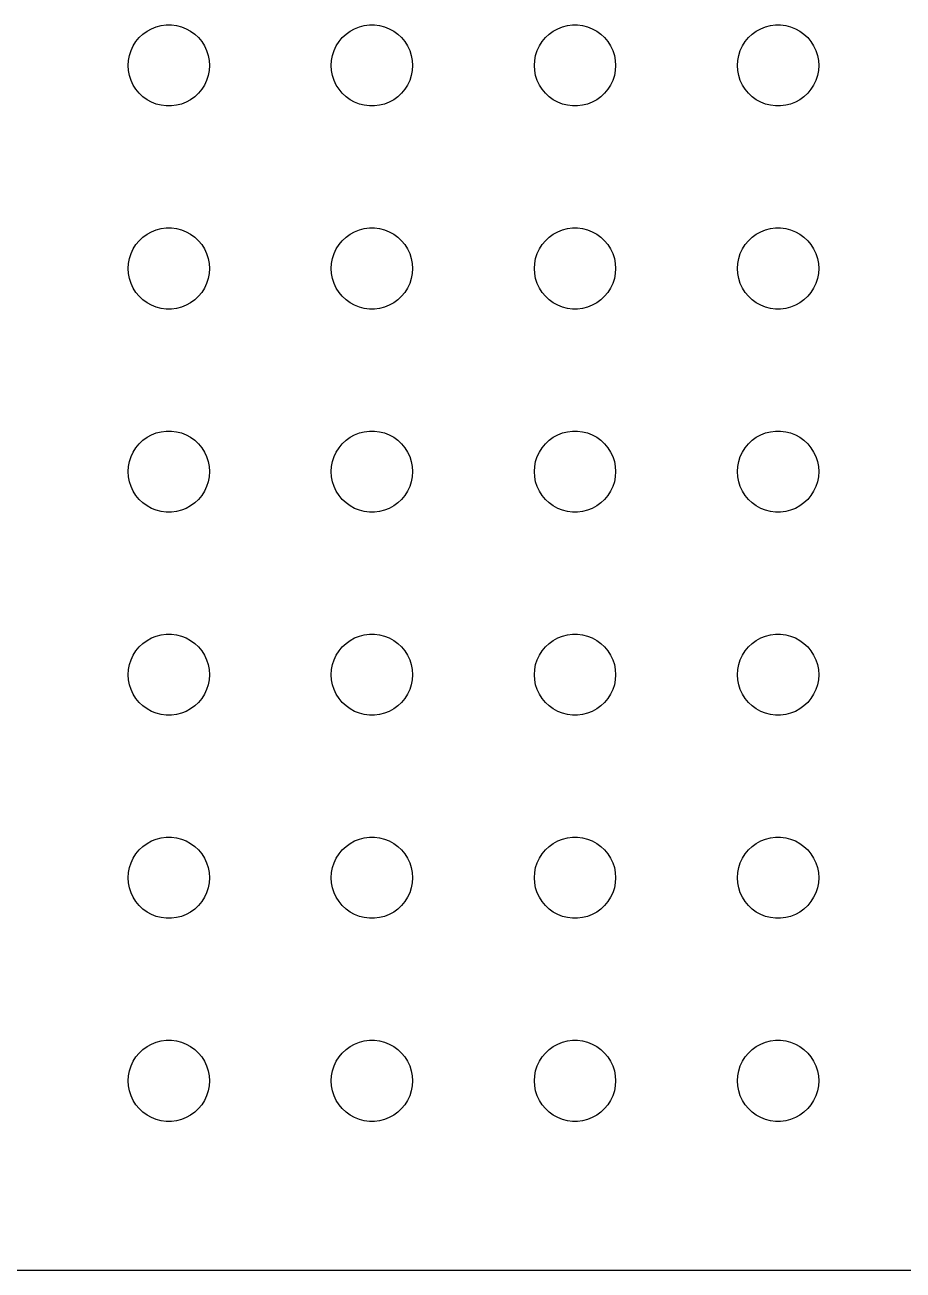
# Model space of a CAD drawing. Header units: metres. Extents: x -134 to 134, y 62 to 166.
# Drawn here: x 32.18 to 64.62, y 62.01 to 108 of the extents above; entities that cross this region are included whole.
import ezdxf

# ---------------------------------------------------------------- set-up
doc = ezdxf.new("R2010")
doc.units = ezdxf.units.M

msp = doc.modelspace()

# ---------------------------------------------------------------- linework, layer by layer
for p, q in [((36.4065, 107.527), (36.5439, 107.656)), ((36.5439, 107.656), (36.6963, 107.766)), ((36.6963, 107.766), (36.8613, 107.857)), ((36.8613, 107.857), (37.0365, 107.927)), ((37.0365, 107.927), (37.2189, 107.973)), ((37.2189, 107.973), (37.4058, 107.997)), ((37.4058, 107.997), (37.5942, 107.997)), ((37.5942, 107.997), (37.7811, 107.973)), ((37.7811, 107.973), (37.9635, 107.927)), ((37.9635, 107.927), (38.1387, 107.857)), ((38.1387, 107.857), (38.3037, 107.766)), ((38.3037, 107.766), (38.4561, 107.656)), ((38.4561, 107.656), (38.5934, 107.527)), ((43.9065, 107.527), (44.0439, 107.656)), ((44.0439, 107.656), (44.1963, 107.766)), ((44.1963, 107.766), (44.3613, 107.857)), ((44.3613, 107.857), (44.5365, 107.927)), ((44.5365, 107.927), (44.7189, 107.973)), ((44.7189, 107.973), (44.9058, 107.997)), ((44.9058, 107.997), (45.0942, 107.997)), ((45.0942, 107.997), (45.2811, 107.973)), ((45.2811, 107.973), (45.4635, 107.927)), ((45.4635, 107.927), (45.6387, 107.857)), ((45.6387, 107.857), (45.8037, 107.766)), ((45.8037, 107.766), (45.9561, 107.656)), ((45.9561, 107.656), (46.0934, 107.527)), ((51.4065, 107.527), (51.5439, 107.656)), ((51.5439, 107.656), (51.6963, 107.766)), ((51.6963, 107.766), (51.8613, 107.857)), ((51.8613, 107.857), (52.0365, 107.927)), ((52.0365, 107.927), (52.2189, 107.973)), ((52.2189, 107.973), (52.4058, 107.997)), ((52.4058, 107.997), (52.5942, 107.997)), ((52.5942, 107.997), (52.7811, 107.973)), ((52.7811, 107.973), (52.9635, 107.927)), ((52.9635, 107.927), (53.1387, 107.857)), ((53.1387, 107.857), (53.3037, 107.766)), ((53.3037, 107.766), (53.4561, 107.656)), ((53.4561, 107.656), (53.5934, 107.527)), ((58.9065, 107.527), (59.0439, 107.656)), ((59.0439, 107.656), (59.1963, 107.766)), ((59.1963, 107.766), (59.3613, 107.857)), ((59.3613, 107.857), (59.5365, 107.927)), ((59.5365, 107.927), (59.7189, 107.973)), ((59.7189, 107.973), (59.9058, 107.997)), ((59.9058, 107.997), (60.0942, 107.997)), ((60.0942, 107.997), (60.2811, 107.973)), ((60.2811, 107.973), (60.4635, 107.927)), ((60.4635, 107.927), (60.6387, 107.857)), ((60.6387, 107.857), (60.8037, 107.766)), ((60.8037, 107.766), (60.9561, 107.656)), ((60.9561, 107.656), (61.0934, 107.527)), ((36.1053, 107.052), (36.1855, 107.223)), ((36.1855, 107.223), (36.2865, 107.382)), ((36.2865, 107.382), (36.4065, 107.527)), ((38.5934, 107.527), (38.7135, 107.382)), ((38.7135, 107.382), (38.8145, 107.223)), ((38.8145, 107.223), (38.8947, 107.052)), ((43.6053, 107.052), (43.6855, 107.223)), ((43.6855, 107.223), (43.7865, 107.382)), ((43.7865, 107.382), (43.9065, 107.527)), ((46.0934, 107.527), (46.2135, 107.382)), ((46.2135, 107.382), (46.3145, 107.223)), ((46.3145, 107.223), (46.3947, 107.052)), ((51.1053, 107.052), (51.1855, 107.223)), ((51.1855, 107.223), (51.2865, 107.382)), ((51.2865, 107.382), (51.4065, 107.527)), ((53.5934, 107.527), (53.7135, 107.382)), ((53.7135, 107.382), (53.8145, 107.223)), ((53.8145, 107.223), (53.8947, 107.052)), ((58.6053, 107.052), (58.6855, 107.223)), ((58.6855, 107.223), (58.7865, 107.382)), ((58.7865, 107.382), (58.9065, 107.527)), ((61.0934, 107.527), (61.2135, 107.382)), ((61.2135, 107.382), (61.3145, 107.223)), ((61.3145, 107.223), (61.3947, 107.052)), ((36.0118, 106.688), (36.0471, 106.873)), ((36.0471, 106.873), (36.1053, 107.052)), ((38.8947, 107.052), (38.9529, 106.873)), ((38.9529, 106.873), (38.9882, 106.688)), ((43.5118, 106.688), (43.5471, 106.873)), ((43.5471, 106.873), (43.6053, 107.052)), ((46.3947, 107.052), (46.4529, 106.873)), ((46.4529, 106.873), (46.4882, 106.688)), ((51.0118, 106.688), (51.0471, 106.873)), ((51.0471, 106.873), (51.1053, 107.052)), ((53.8947, 107.052), (53.9529, 106.873)), ((53.9529, 106.873), (53.9882, 106.688)), ((58.5118, 106.688), (58.5471, 106.873)), ((58.5471, 106.873), (58.6053, 107.052)), ((61.3947, 107.052), (61.4529, 106.873)), ((61.4529, 106.873), (61.4882, 106.688)), ((36, 106.5), (36.0118, 106.688)), ((36.0118, 106.312), (36, 106.5)), ((36.0471, 106.127), (36.0118, 106.312)), ((38.9882, 106.312), (38.9529, 106.127)), ((38.9882, 106.688), (39, 106.5)), ((39, 106.5), (38.9882, 106.312)), ((43.5, 106.5), (43.5118, 106.688)), ((43.5118, 106.312), (43.5, 106.5)), ((43.5471, 106.127), (43.5118, 106.312)), ((46.4882, 106.312), (46.4529, 106.127)), ((46.4882, 106.688), (46.5, 106.5)), ((46.5, 106.5), (46.4882, 106.312)), ((51, 106.5), (51.0118, 106.688)), ((51.0118, 106.312), (51, 106.5)), ((51.0471, 106.127), (51.0118, 106.312)), ((53.9882, 106.312), (53.9529, 106.127)), ((53.9882, 106.688), (54, 106.5)), ((54, 106.5), (53.9882, 106.312)), ((58.5, 106.5), (58.5118, 106.688)), ((58.5118, 106.312), (58.5, 106.5)), ((58.5471, 106.127), (58.5118, 106.312)), ((61.4882, 106.312), (61.4529, 106.127)), ((61.4882, 106.688), (61.5, 106.5)), ((61.5, 106.5), (61.4882, 106.312)), ((36.1053, 105.948), (36.0471, 106.127)), ((36.1855, 105.777), (36.1053, 105.948)), ((36.2865, 105.618), (36.1855, 105.777)), ((38.8145, 105.777), (38.7135, 105.618)), ((38.8947, 105.948), (38.8145, 105.777)), ((38.9529, 106.127), (38.8947, 105.948)), ((43.6053, 105.948), (43.5471, 106.127)), ((43.6855, 105.777), (43.6053, 105.948)), ((43.7865, 105.618), (43.6855, 105.777)), ((46.3145, 105.777), (46.2135, 105.618)), ((46.3947, 105.948), (46.3145, 105.777)), ((46.4529, 106.127), (46.3947, 105.948)), ((51.1053, 105.948), (51.0471, 106.127)), ((51.1855, 105.777), (51.1053, 105.948)), ((51.2865, 105.618), (51.1855, 105.777)), ((53.8145, 105.777), (53.7135, 105.618)), ((53.8947, 105.948), (53.8145, 105.777)), ((53.9529, 106.127), (53.8947, 105.948)), ((58.6053, 105.948), (58.5471, 106.127)), ((58.6855, 105.777), (58.6053, 105.948)), ((58.7865, 105.618), (58.6855, 105.777)), ((61.3145, 105.777), (61.2135, 105.618)), ((61.3947, 105.948), (61.3145, 105.777)), ((61.4529, 106.127), (61.3947, 105.948)), ((36.4065, 105.473), (36.2865, 105.618)), ((36.5439, 105.344), (36.4065, 105.473)), ((36.6963, 105.234), (36.5439, 105.344)), ((38.4561, 105.344), (38.3037, 105.234)), ((38.5934, 105.473), (38.4561, 105.344)), ((38.7135, 105.618), (38.5934, 105.473)), ((43.9065, 105.473), (43.7865, 105.618)), ((44.0439, 105.344), (43.9065, 105.473)), ((44.1963, 105.234), (44.0439, 105.344)), ((45.9561, 105.344), (45.8037, 105.234)), ((46.0934, 105.473), (45.9561, 105.344)), ((46.2135, 105.618), (46.0934, 105.473)), ((51.4065, 105.473), (51.2865, 105.618)), ((51.5439, 105.344), (51.4065, 105.473)), ((51.6963, 105.234), (51.5439, 105.344)), ((53.4561, 105.344), (53.3037, 105.234)), ((53.5934, 105.473), (53.4561, 105.344)), ((53.7135, 105.618), (53.5934, 105.473)), ((58.9065, 105.473), (58.7865, 105.618)), ((59.0439, 105.344), (58.9065, 105.473)), ((59.1963, 105.234), (59.0439, 105.344)), ((60.9561, 105.344), (60.8037, 105.234)), ((61.0934, 105.473), (60.9561, 105.344)), ((61.2135, 105.618), (61.0934, 105.473)), ((36.8613, 105.143), (36.6963, 105.234)), ((37.0365, 105.073), (36.8613, 105.143)), ((37.2189, 105.027), (37.0365, 105.073)), ((37.4058, 105.003), (37.2189, 105.027)), ((37.5942, 105.003), (37.4058, 105.003)), ((37.7811, 105.027), (37.5942, 105.003)), ((37.9635, 105.073), (37.7811, 105.027)), ((38.1387, 105.143), (37.9635, 105.073)), ((38.3037, 105.234), (38.1387, 105.143)), ((44.3613, 105.143), (44.1963, 105.234)), ((44.5365, 105.073), (44.3613, 105.143)), ((44.7189, 105.027), (44.5365, 105.073)), ((44.9058, 105.003), (44.7189, 105.027)), ((45.0942, 105.003), (44.9058, 105.003)), ((45.2811, 105.027), (45.0942, 105.003)), ((45.4635, 105.073), (45.2811, 105.027)), ((45.6387, 105.143), (45.4635, 105.073)), ((45.8037, 105.234), (45.6387, 105.143)), ((51.8613, 105.143), (51.6963, 105.234)), ((52.0365, 105.073), (51.8613, 105.143)), ((52.2189, 105.027), (52.0365, 105.073)), ((52.4058, 105.003), (52.2189, 105.027)), ((52.5942, 105.003), (52.4058, 105.003)), ((52.7811, 105.027), (52.5942, 105.003)), ((52.9635, 105.073), (52.7811, 105.027)), ((53.1387, 105.143), (52.9635, 105.073)), ((53.3037, 105.234), (53.1387, 105.143)), ((59.3613, 105.143), (59.1963, 105.234)), ((59.5365, 105.073), (59.3613, 105.143)), ((59.7189, 105.027), (59.5365, 105.073)), ((59.9058, 105.003), (59.7189, 105.027)), ((60.0942, 105.003), (59.9058, 105.003)), ((60.2811, 105.027), (60.0942, 105.003)), ((60.4635, 105.073), (60.2811, 105.027)), ((60.6387, 105.143), (60.4635, 105.073)), ((60.8037, 105.234), (60.6387, 105.143)), ((36.5439, 100.156), (36.6963, 100.266)), ((36.6963, 100.266), (36.8613, 100.357)), ((36.8613, 100.357), (37.0365, 100.427)), ((37.0365, 100.427), (37.2189, 100.473)), ((37.2189, 100.473), (37.4058, 100.497)), ((37.4058, 100.497), (37.5942, 100.497)), ((37.5942, 100.497), (37.7811, 100.473)), ((37.7811, 100.473), (37.9635, 100.427)), ((37.9635, 100.427), (38.1387, 100.357)), ((38.1387, 100.357), (38.3037, 100.266)), ((38.3037, 100.266), (38.4561, 100.156)), ((44.0439, 100.156), (44.1963, 100.266)), ((44.1963, 100.266), (44.3613, 100.357)), ((44.3613, 100.357), (44.5365, 100.427)), ((44.5365, 100.427), (44.7189, 100.473)), ((44.7189, 100.473), (44.9058, 100.497)), ((44.9058, 100.497), (45.0942, 100.497)), ((45.0942, 100.497), (45.2811, 100.473)), ((45.2811, 100.473), (45.4635, 100.427)), ((45.4635, 100.427), (45.6387, 100.357)), ((45.6387, 100.357), (45.8037, 100.266)), ((45.8037, 100.266), (45.9561, 100.156)), ((51.5439, 100.156), (51.6963, 100.266)), ((51.6963, 100.266), (51.8613, 100.357)), ((51.8613, 100.357), (52.0365, 100.427)), ((52.0365, 100.427), (52.2189, 100.473)), ((52.2189, 100.473), (52.4058, 100.497)), ((52.4058, 100.497), (52.5942, 100.497)), ((52.5942, 100.497), (52.7811, 100.473)), ((52.7811, 100.473), (52.9635, 100.427)), ((52.9635, 100.427), (53.1387, 100.357)), ((53.1387, 100.357), (53.3037, 100.266)), ((53.3037, 100.266), (53.4561, 100.156)), ((59.0439, 100.156), (59.1963, 100.266)), ((59.1963, 100.266), (59.3613, 100.357)), ((59.3613, 100.357), (59.5365, 100.427)), ((59.5365, 100.427), (59.7189, 100.473)), ((59.7189, 100.473), (59.9058, 100.497)), ((59.9058, 100.497), (60.0942, 100.497)), ((60.0942, 100.497), (60.2811, 100.473)), ((60.2811, 100.473), (60.4635, 100.427)), ((60.4635, 100.427), (60.6387, 100.357)), ((60.6387, 100.357), (60.8037, 100.266)), ((60.8037, 100.266), (60.9561, 100.156)), ((36.1855, 99.7226), (36.2865, 99.8817)), ((36.2865, 99.8817), (36.4065, 100.027)), ((36.4065, 100.027), (36.5439, 100.156)), ((38.4561, 100.156), (38.5934, 100.027)), ((38.5934, 100.027), (38.7135, 99.8817)), ((38.7135, 99.8817), (38.8145, 99.7226)), ((43.6855, 99.7226), (43.7865, 99.8817)), ((43.7865, 99.8817), (43.9065, 100.027)), ((43.9065, 100.027), (44.0439, 100.156)), ((45.9561, 100.156), (46.0934, 100.027)), ((46.0934, 100.027), (46.2135, 99.8817)), ((46.2135, 99.8817), (46.3145, 99.7226)), ((51.1855, 99.7226), (51.2865, 99.8817)), ((51.2865, 99.8817), (51.4065, 100.027)), ((51.4065, 100.027), (51.5439, 100.156)), ((53.4561, 100.156), (53.5934, 100.027)), ((53.5934, 100.027), (53.7135, 99.8817)), ((53.7135, 99.8817), (53.8145, 99.7226)), ((58.6855, 99.7226), (58.7865, 99.8817)), ((58.7865, 99.8817), (58.9065, 100.027)), ((58.9065, 100.027), (59.0439, 100.156)), ((60.9561, 100.156), (61.0934, 100.027)), ((61.0934, 100.027), (61.2135, 99.8817)), ((61.2135, 99.8817), (61.3145, 99.7226)), ((36.0118, 99.188), (36.0471, 99.373)), ((36.0471, 99.373), (36.1053, 99.5522)), ((36.1053, 99.5522), (36.1855, 99.7226)), ((38.8145, 99.7226), (38.8947, 99.5522)), ((38.8947, 99.5522), (38.9529, 99.373)), ((38.9529, 99.373), (38.9882, 99.188)), ((43.5118, 99.188), (43.5471, 99.373)), ((43.5471, 99.373), (43.6053, 99.5522)), ((43.6053, 99.5522), (43.6855, 99.7226)), ((46.3145, 99.7226), (46.3947, 99.5522)), ((46.3947, 99.5522), (46.4529, 99.373)), ((46.4529, 99.373), (46.4882, 99.188)), ((51.0118, 99.188), (51.0471, 99.373)), ((51.0471, 99.373), (51.1053, 99.5522)), ((51.1053, 99.5522), (51.1855, 99.7226)), ((53.8145, 99.7226), (53.8947, 99.5522)), ((53.8947, 99.5522), (53.9529, 99.373)), ((53.9529, 99.373), (53.9882, 99.188)), ((58.5118, 99.188), (58.5471, 99.373)), ((58.5471, 99.373), (58.6053, 99.5522)), ((58.6053, 99.5522), (58.6855, 99.7226)), ((61.3145, 99.7226), (61.3947, 99.5522)), ((61.3947, 99.5522), (61.4529, 99.373)), ((61.4529, 99.373), (61.4882, 99.188)), ((36, 99), (36.0118, 99.188)), ((36.0118, 98.812), (36, 99)), ((38.9882, 99.188), (39, 99)), ((39, 99), (38.9882, 98.812)), ((43.5, 99), (43.5118, 99.188)), ((43.5118, 98.812), (43.5, 99)), ((46.4882, 99.188), (46.5, 99)), ((46.5, 99), (46.4882, 98.812)), ((51, 99), (51.0118, 99.188)), ((51.0118, 98.812), (51, 99)), ((53.9882, 99.188), (54, 99)), ((54, 99), (53.9882, 98.812)), ((58.5, 99), (58.5118, 99.188)), ((58.5118, 98.812), (58.5, 99)), ((61.4882, 99.188), (61.5, 99)), ((61.5, 99), (61.4882, 98.812)), ((36.0471, 98.627), (36.0118, 98.812)), ((36.1053, 98.4478), (36.0471, 98.627)), ((36.1855, 98.2774), (36.1053, 98.4478)), ((38.8947, 98.4478), (38.8145, 98.2774)), ((38.9529, 98.627), (38.8947, 98.4478)), ((38.9882, 98.812), (38.9529, 98.627)), ((43.5471, 98.627), (43.5118, 98.812)), ((43.6053, 98.4478), (43.5471, 98.627)), ((43.6855, 98.2774), (43.6053, 98.4478)), ((46.3947, 98.4478), (46.3145, 98.2774)), ((46.4529, 98.627), (46.3947, 98.4478)), ((46.4882, 98.812), (46.4529, 98.627)), ((51.0471, 98.627), (51.0118, 98.812)), ((51.1053, 98.4478), (51.0471, 98.627)), ((51.1855, 98.2774), (51.1053, 98.4478)), ((53.8947, 98.4478), (53.8145, 98.2774)), ((53.9529, 98.627), (53.8947, 98.4478)), ((53.9882, 98.812), (53.9529, 98.627)), ((58.5471, 98.627), (58.5118, 98.812)), ((58.6053, 98.4478), (58.5471, 98.627)), ((58.6855, 98.2774), (58.6053, 98.4478)), ((61.3947, 98.4478), (61.3145, 98.2774)), ((61.4529, 98.627), (61.3947, 98.4478)), ((61.4882, 98.812), (61.4529, 98.627)), ((36.2865, 98.1183), (36.1855, 98.2774)), ((36.4065, 97.9732), (36.2865, 98.1183)), ((36.5439, 97.8442), (36.4065, 97.9732)), ((38.5934, 97.9732), (38.4561, 97.8442)), ((38.7135, 98.1183), (38.5934, 97.9732)), ((38.8145, 98.2774), (38.7135, 98.1183)), ((43.7865, 98.1183), (43.6855, 98.2774)), ((43.9065, 97.9732), (43.7865, 98.1183)), ((44.0439, 97.8442), (43.9065, 97.9732)), ((46.0934, 97.9732), (45.9561, 97.8442)), ((46.2135, 98.1183), (46.0934, 97.9732)), ((46.3145, 98.2774), (46.2135, 98.1183)), ((51.2865, 98.1183), (51.1855, 98.2774)), ((51.4065, 97.9732), (51.2865, 98.1183)), ((51.5439, 97.8442), (51.4065, 97.9732)), ((53.5934, 97.9732), (53.4561, 97.8442)), ((53.7135, 98.1183), (53.5934, 97.9732)), ((53.8145, 98.2774), (53.7135, 98.1183)), ((58.7865, 98.1183), (58.6855, 98.2774)), ((58.9065, 97.9732), (58.7865, 98.1183)), ((59.0439, 97.8442), (58.9065, 97.9732)), ((61.0934, 97.9732), (60.9561, 97.8442)), ((61.2135, 98.1183), (61.0934, 97.9732)), ((61.3145, 98.2774), (61.2135, 98.1183)), ((36.6963, 97.7335), (36.5439, 97.8442)), ((36.8613, 97.6428), (36.6963, 97.7335)), ((37.0365, 97.5734), (36.8613, 97.6428)), ((37.2189, 97.5266), (37.0365, 97.5734)), ((37.4058, 97.503), (37.2189, 97.5266)), ((37.5942, 97.503), (37.4058, 97.503)), ((37.7811, 97.5266), (37.5942, 97.503)), ((37.9635, 97.5734), (37.7811, 97.5266)), ((38.1387, 97.6428), (37.9635, 97.5734)), ((38.3037, 97.7335), (38.1387, 97.6428)), ((38.4561, 97.8442), (38.3037, 97.7335)), ((44.1963, 97.7335), (44.0439, 97.8442)), ((44.3613, 97.6428), (44.1963, 97.7335)), ((44.5365, 97.5734), (44.3613, 97.6428)), ((44.7189, 97.5266), (44.5365, 97.5734)), ((44.9058, 97.503), (44.7189, 97.5266)), ((45.0942, 97.503), (44.9058, 97.503)), ((45.2811, 97.5266), (45.0942, 97.503)), ((45.4635, 97.5734), (45.2811, 97.5266)), ((45.6387, 97.6428), (45.4635, 97.5734)), ((45.8037, 97.7335), (45.6387, 97.6428)), ((45.9561, 97.8442), (45.8037, 97.7335)), ((51.6963, 97.7335), (51.5439, 97.8442)), ((51.8613, 97.6428), (51.6963, 97.7335)), ((52.0365, 97.5734), (51.8613, 97.6428)), ((52.2189, 97.5266), (52.0365, 97.5734)), ((52.4058, 97.503), (52.2189, 97.5266)), ((52.5942, 97.503), (52.4058, 97.503)), ((52.7811, 97.5266), (52.5942, 97.503)), ((52.9635, 97.5734), (52.7811, 97.5266)), ((53.1387, 97.6428), (52.9635, 97.5734)), ((53.3037, 97.7335), (53.1387, 97.6428)), ((53.4561, 97.8442), (53.3037, 97.7335)), ((59.1963, 97.7335), (59.0439, 97.8442)), ((59.3613, 97.6428), (59.1963, 97.7335)), ((59.5365, 97.5734), (59.3613, 97.6428)), ((59.7189, 97.5266), (59.5365, 97.5734)), ((59.9058, 97.503), (59.7189, 97.5266)), ((60.0942, 97.503), (59.9058, 97.503)), ((60.2811, 97.5266), (60.0942, 97.503)), ((60.4635, 97.5734), (60.2811, 97.5266)), ((60.6387, 97.6428), (60.4635, 97.5734)), ((60.8037, 97.7335), (60.6387, 97.6428)), ((60.9561, 97.8442), (60.8037, 97.7335)), ((36.8613, 92.8573), (37.0365, 92.9266)), ((37.0365, 92.9266), (37.2189, 92.9734)), ((37.2189, 92.9734), (37.4058, 92.997)), ((37.4058, 92.997), (37.5942, 92.997)), ((37.5942, 92.997), (37.7811, 92.9734)), ((37.7811, 92.9734), (37.9635, 92.9266)), ((37.9635, 92.9266), (38.1387, 92.8573)), ((44.3613, 92.8573), (44.5365, 92.9266)), ((44.5365, 92.9266), (44.7189, 92.9734)), ((44.7189, 92.9734), (44.9058, 92.997)), ((44.9058, 92.997), (45.0942, 92.997)), ((45.0942, 92.997), (45.2811, 92.9734)), ((45.2811, 92.9734), (45.4635, 92.9266)), ((45.4635, 92.9266), (45.6387, 92.8573)), ((51.8613, 92.8573), (52.0365, 92.9266)), ((52.0365, 92.9266), (52.2189, 92.9734)), ((52.2189, 92.9734), (52.4058, 92.997)), ((52.4058, 92.997), (52.5942, 92.997)), ((52.5942, 92.997), (52.7811, 92.9734)), ((52.7811, 92.9734), (52.9635, 92.9266)), ((52.9635, 92.9266), (53.1387, 92.8573)), ((59.3613, 92.8573), (59.5365, 92.9266)), ((59.5365, 92.9266), (59.7189, 92.9734)), ((59.7189, 92.9734), (59.9058, 92.997)), ((59.9058, 92.997), (60.0942, 92.997)), ((60.0942, 92.997), (60.2811, 92.9734)), ((60.2811, 92.9734), (60.4635, 92.9266)), ((60.4635, 92.9266), (60.6387, 92.8573)), ((36.2865, 92.3817), (36.4065, 92.5268)), ((36.4065, 92.5268), (36.5439, 92.6558)), ((36.5439, 92.6558), (36.6963, 92.7665)), ((36.6963, 92.7665), (36.8613, 92.8573)), ((38.1387, 92.8573), (38.3037, 92.7665)), ((38.3037, 92.7665), (38.4561, 92.6558)), ((38.4561, 92.6558), (38.5934, 92.5268)), ((38.5934, 92.5268), (38.7135, 92.3817)), ((43.7865, 92.3817), (43.9065, 92.5268)), ((43.9065, 92.5268), (44.0439, 92.6558)), ((44.0439, 92.6558), (44.1963, 92.7665)), ((44.1963, 92.7665), (44.3613, 92.8573)), ((45.6387, 92.8573), (45.8037, 92.7665)), ((45.8037, 92.7665), (45.9561, 92.6558)), ((45.9561, 92.6558), (46.0934, 92.5268)), ((46.0934, 92.5268), (46.2135, 92.3817)), ((51.2865, 92.3817), (51.4065, 92.5268)), ((51.4065, 92.5268), (51.5439, 92.6558)), ((51.5439, 92.6558), (51.6963, 92.7665)), ((51.6963, 92.7665), (51.8613, 92.8573)), ((53.1387, 92.8573), (53.3037, 92.7665)), ((53.3037, 92.7665), (53.4561, 92.6558)), ((53.4561, 92.6558), (53.5934, 92.5268)), ((53.5934, 92.5268), (53.7135, 92.3817)), ((58.7865, 92.3817), (58.9065, 92.5268)), ((58.9065, 92.5268), (59.0439, 92.6558)), ((59.0439, 92.6558), (59.1963, 92.7665)), ((59.1963, 92.7665), (59.3613, 92.8573)), ((60.6387, 92.8573), (60.8037, 92.7665)), ((60.8037, 92.7665), (60.9561, 92.6558)), ((60.9561, 92.6558), (61.0934, 92.5268)), ((61.0934, 92.5268), (61.2135, 92.3817)), ((36.0471, 91.873), (36.1053, 92.0522)), ((36.1053, 92.0522), (36.1855, 92.2226)), ((36.1855, 92.2226), (36.2865, 92.3817)), ((38.7135, 92.3817), (38.8145, 92.2226)), ((38.8145, 92.2226), (38.8947, 92.0522)), ((38.8947, 92.0522), (38.9529, 91.873)), ((43.5471, 91.873), (43.6053, 92.0522)), ((43.6053, 92.0522), (43.6855, 92.2226)), ((43.6855, 92.2226), (43.7865, 92.3817)), ((46.2135, 92.3817), (46.3145, 92.2226)), ((46.3145, 92.2226), (46.3947, 92.0522)), ((46.3947, 92.0522), (46.4529, 91.873)), ((51.0471, 91.873), (51.1053, 92.0522)), ((51.1053, 92.0522), (51.1855, 92.2226)), ((51.1855, 92.2226), (51.2865, 92.3817)), ((53.7135, 92.3817), (53.8145, 92.2226)), ((53.8145, 92.2226), (53.8947, 92.0522)), ((53.8947, 92.0522), (53.9529, 91.873)), ((58.5471, 91.873), (58.6053, 92.0522)), ((58.6053, 92.0522), (58.6855, 92.2226)), ((58.6855, 92.2226), (58.7865, 92.3817)), ((61.2135, 92.3817), (61.3145, 92.2226)), ((61.3145, 92.2226), (61.3947, 92.0522)), ((61.3947, 92.0522), (61.4529, 91.873)), ((36, 91.5), (36.0118, 91.688)), ((36.0118, 91.688), (36.0471, 91.873)), ((38.9529, 91.873), (38.9882, 91.688)), ((38.9882, 91.688), (39, 91.5)), ((43.5, 91.5), (43.5118, 91.688)), ((43.5118, 91.688), (43.5471, 91.873)), ((46.4529, 91.873), (46.4882, 91.688)), ((46.4882, 91.688), (46.5, 91.5)), ((51, 91.5), (51.0118, 91.688)), ((51.0118, 91.688), (51.0471, 91.873)), ((53.9529, 91.873), (53.9882, 91.688)), ((53.9882, 91.688), (54, 91.5)), ((58.5, 91.5), (58.5118, 91.688)), ((58.5118, 91.688), (58.5471, 91.873)), ((61.4529, 91.873), (61.4882, 91.688)), ((61.4882, 91.688), (61.5, 91.5)), ((36.0118, 91.312), (36, 91.5)), ((36.0471, 91.127), (36.0118, 91.312)), ((36.1053, 90.9478), (36.0471, 91.127)), ((38.9529, 91.127), (38.8947, 90.9478)), ((38.9882, 91.312), (38.9529, 91.127)), ((39, 91.5), (38.9882, 91.312)), ((43.5118, 91.312), (43.5, 91.5)), ((43.5471, 91.127), (43.5118, 91.312)), ((43.6053, 90.9478), (43.5471, 91.127)), ((46.4529, 91.127), (46.3947, 90.9478)), ((46.4882, 91.312), (46.4529, 91.127)), ((46.5, 91.5), (46.4882, 91.312)), ((51.0118, 91.312), (51, 91.5)), ((51.0471, 91.127), (51.0118, 91.312)), ((51.1053, 90.9478), (51.0471, 91.127)), ((53.9529, 91.127), (53.8947, 90.9478)), ((53.9882, 91.312), (53.9529, 91.127)), ((54, 91.5), (53.9882, 91.312)), ((58.5118, 91.312), (58.5, 91.5)), ((58.5471, 91.127), (58.5118, 91.312)), ((58.6053, 90.9478), (58.5471, 91.127)), ((61.4529, 91.127), (61.3947, 90.9478)), ((61.4882, 91.312), (61.4529, 91.127)), ((61.5, 91.5), (61.4882, 91.312)), ((36.1855, 90.7774), (36.1053, 90.9478)), ((36.2865, 90.6183), (36.1855, 90.7774)), ((36.4065, 90.4732), (36.2865, 90.6183)), ((38.7135, 90.6183), (38.5934, 90.4732)), ((38.8145, 90.7774), (38.7135, 90.6183)), ((38.8947, 90.9478), (38.8145, 90.7774)), ((43.6855, 90.7774), (43.6053, 90.9478)), ((43.7865, 90.6183), (43.6855, 90.7774)), ((43.9065, 90.4732), (43.7865, 90.6183)), ((46.2135, 90.6183), (46.0934, 90.4732)), ((46.3145, 90.7774), (46.2135, 90.6183)), ((46.3947, 90.9478), (46.3145, 90.7774)), ((51.1855, 90.7774), (51.1053, 90.9478)), ((51.2865, 90.6183), (51.1855, 90.7774)), ((51.4065, 90.4732), (51.2865, 90.6183)), ((53.7135, 90.6183), (53.5934, 90.4732)), ((53.8145, 90.7774), (53.7135, 90.6183)), ((53.8947, 90.9478), (53.8145, 90.7774)), ((58.6855, 90.7774), (58.6053, 90.9478)), ((58.7865, 90.6183), (58.6855, 90.7774)), ((58.9065, 90.4732), (58.7865, 90.6183)), ((61.2135, 90.6183), (61.0934, 90.4732)), ((61.3145, 90.7774), (61.2135, 90.6183)), ((61.3947, 90.9478), (61.3145, 90.7774)), ((36.5439, 90.3442), (36.4065, 90.4732)), ((36.6963, 90.2335), (36.5439, 90.3442)), ((36.8613, 90.1428), (36.6963, 90.2335)), ((37.0365, 90.0734), (36.8613, 90.1428)), ((38.1387, 90.1428), (37.9635, 90.0734)), ((38.3037, 90.2335), (38.1387, 90.1428)), ((38.4561, 90.3442), (38.3037, 90.2335)), ((38.5934, 90.4732), (38.4561, 90.3442)), ((44.0439, 90.3442), (43.9065, 90.4732)), ((44.1963, 90.2335), (44.0439, 90.3442)), ((44.3613, 90.1428), (44.1963, 90.2335)), ((44.5365, 90.0734), (44.3613, 90.1428)), ((45.6387, 90.1428), (45.4635, 90.0734)), ((45.8037, 90.2335), (45.6387, 90.1428)), ((45.9561, 90.3442), (45.8037, 90.2335)), ((46.0934, 90.4732), (45.9561, 90.3442)), ((51.5439, 90.3442), (51.4065, 90.4732)), ((51.6963, 90.2335), (51.5439, 90.3442)), ((51.8613, 90.1428), (51.6963, 90.2335)), ((52.0365, 90.0734), (51.8613, 90.1428)), ((53.1387, 90.1428), (52.9635, 90.0734)), ((53.3037, 90.2335), (53.1387, 90.1428)), ((53.4561, 90.3442), (53.3037, 90.2335)), ((53.5934, 90.4732), (53.4561, 90.3442)), ((59.0439, 90.3442), (58.9065, 90.4732)), ((59.1963, 90.2335), (59.0439, 90.3442)), ((59.3613, 90.1428), (59.1963, 90.2335)), ((59.5365, 90.0734), (59.3613, 90.1428)), ((60.6387, 90.1428), (60.4635, 90.0734)), ((60.8037, 90.2335), (60.6387, 90.1428)), ((60.9561, 90.3442), (60.8037, 90.2335)), ((61.0934, 90.4732), (60.9561, 90.3442)), ((37.2189, 90.0266), (37.0365, 90.0734)), ((37.4058, 90.003), (37.2189, 90.0266)), ((37.5942, 90.003), (37.4058, 90.003)), ((37.7811, 90.0266), (37.5942, 90.003)), ((37.9635, 90.0734), (37.7811, 90.0266)), ((44.7189, 90.0266), (44.5365, 90.0734)), ((44.9058, 90.003), (44.7189, 90.0266)), ((45.0942, 90.003), (44.9058, 90.003)), ((45.2811, 90.0266), (45.0942, 90.003)), ((45.4635, 90.0734), (45.2811, 90.0266)), ((52.2189, 90.0266), (52.0365, 90.0734)), ((52.4058, 90.003), (52.2189, 90.0266)), ((52.5942, 90.003), (52.4058, 90.003)), ((52.7811, 90.0266), (52.5942, 90.003)), ((52.9635, 90.0734), (52.7811, 90.0266)), ((59.7189, 90.0266), (59.5365, 90.0734)), ((59.9058, 90.003), (59.7189, 90.0266)), ((60.0942, 90.003), (59.9058, 90.003)), ((60.2811, 90.0266), (60.0942, 90.003)), ((60.4635, 90.0734), (60.2811, 90.0266)), ((36.4065, 85.0268), (36.5439, 85.1558)), ((36.5439, 85.1558), (36.6963, 85.2665)), ((36.6963, 85.2665), (36.8613, 85.3573)), ((36.8613, 85.3573), (37.0365, 85.4266)), ((37.0365, 85.4266), (37.2189, 85.4734)), ((37.2189, 85.4734), (37.4058, 85.497)), ((37.4058, 85.497), (37.5942, 85.497)), ((37.5942, 85.497), (37.7811, 85.4734)), ((37.7811, 85.4734), (37.9635, 85.4266)), ((37.9635, 85.4266), (38.1387, 85.3573)), ((38.1387, 85.3573), (38.3037, 85.2665)), ((38.3037, 85.2665), (38.4561, 85.1558)), ((38.4561, 85.1558), (38.5934, 85.0268)), ((43.9065, 85.0268), (44.0439, 85.1558)), ((44.0439, 85.1558), (44.1963, 85.2665)), ((44.1963, 85.2665), (44.3613, 85.3573)), ((44.3613, 85.3573), (44.5365, 85.4266)), ((44.5365, 85.4266), (44.7189, 85.4734)), ((44.7189, 85.4734), (44.9058, 85.497)), ((44.9058, 85.497), (45.0942, 85.497)), ((45.0942, 85.497), (45.2811, 85.4734)), ((45.2811, 85.4734), (45.4635, 85.4266)), ((45.4635, 85.4266), (45.6387, 85.3573)), ((45.6387, 85.3573), (45.8037, 85.2665)), ((45.8037, 85.2665), (45.9561, 85.1558)), ((45.9561, 85.1558), (46.0934, 85.0268)), ((51.4065, 85.0268), (51.5439, 85.1558)), ((51.5439, 85.1558), (51.6963, 85.2665)), ((51.6963, 85.2665), (51.8613, 85.3573)), ((51.8613, 85.3573), (52.0365, 85.4266)), ((52.0365, 85.4266), (52.2189, 85.4734)), ((52.2189, 85.4734), (52.4058, 85.497)), ((52.4058, 85.497), (52.5942, 85.497)), ((52.5942, 85.497), (52.7811, 85.4734)), ((52.7811, 85.4734), (52.9635, 85.4266)), ((52.9635, 85.4266), (53.1387, 85.3573)), ((53.1387, 85.3573), (53.3037, 85.2665)), ((53.3037, 85.2665), (53.4561, 85.1558)), ((53.4561, 85.1558), (53.5934, 85.0268)), ((58.9065, 85.0268), (59.0439, 85.1558)), ((59.0439, 85.1558), (59.1963, 85.2665)), ((59.1963, 85.2665), (59.3613, 85.3573)), ((59.3613, 85.3573), (59.5365, 85.4266)), ((59.5365, 85.4266), (59.7189, 85.4734)), ((59.7189, 85.4734), (59.9058, 85.497)), ((59.9058, 85.497), (60.0942, 85.497)), ((60.0942, 85.497), (60.2811, 85.4734)), ((60.2811, 85.4734), (60.4635, 85.4266)), ((60.4635, 85.4266), (60.6387, 85.3573)), ((60.6387, 85.3573), (60.8037, 85.2665)), ((60.8037, 85.2665), (60.9561, 85.1558)), ((60.9561, 85.1558), (61.0934, 85.0268)), ((36.1053, 84.5522), (36.1855, 84.7226)), ((36.1855, 84.7226), (36.2865, 84.8817)), ((36.2865, 84.8817), (36.4065, 85.0268)), ((38.5934, 85.0268), (38.7135, 84.8817)), ((38.7135, 84.8817), (38.8145, 84.7226)), ((38.8145, 84.7226), (38.8947, 84.5522)), ((43.6053, 84.5522), (43.6855, 84.7226)), ((43.6855, 84.7226), (43.7865, 84.8817)), ((43.7865, 84.8817), (43.9065, 85.0268)), ((46.0934, 85.0268), (46.2135, 84.8817)), ((46.2135, 84.8817), (46.3145, 84.7226)), ((46.3145, 84.7226), (46.3947, 84.5522)), ((51.1053, 84.5522), (51.1855, 84.7226)), ((51.1855, 84.7226), (51.2865, 84.8817)), ((51.2865, 84.8817), (51.4065, 85.0268)), ((53.5934, 85.0268), (53.7135, 84.8817)), ((53.7135, 84.8817), (53.8145, 84.7226)), ((53.8145, 84.7226), (53.8947, 84.5522)), ((58.6053, 84.5522), (58.6855, 84.7226)), ((58.6855, 84.7226), (58.7865, 84.8817)), ((58.7865, 84.8817), (58.9065, 85.0268)), ((61.0934, 85.0268), (61.2135, 84.8817)), ((61.2135, 84.8817), (61.3145, 84.7226)), ((61.3145, 84.7226), (61.3947, 84.5522)), ((36, 84), (36.0118, 84.188)), ((36.0118, 84.188), (36.0471, 84.373)), ((36.0471, 84.373), (36.1053, 84.5522)), ((38.8947, 84.5522), (38.9529, 84.373)), ((38.9529, 84.373), (38.9882, 84.188)), ((38.9882, 84.188), (39, 84)), ((43.5, 84), (43.5118, 84.188)), ((43.5118, 84.188), (43.5471, 84.373)), ((43.5471, 84.373), (43.6053, 84.5522)), ((46.3947, 84.5522), (46.4529, 84.373)), ((46.4529, 84.373), (46.4882, 84.188)), ((46.4882, 84.188), (46.5, 84)), ((51, 84), (51.0118, 84.188)), ((51.0118, 84.188), (51.0471, 84.373)), ((51.0471, 84.373), (51.1053, 84.5522)), ((53.8947, 84.5522), (53.9529, 84.373)), ((53.9529, 84.373), (53.9882, 84.188)), ((53.9882, 84.188), (54, 84)), ((58.5, 84), (58.5118, 84.188)), ((58.5118, 84.188), (58.5471, 84.373)), ((58.5471, 84.373), (58.6053, 84.5522)), ((61.3947, 84.5522), (61.4529, 84.373)), ((61.4529, 84.373), (61.4882, 84.188)), ((61.4882, 84.188), (61.5, 84)), ((36.0118, 83.812), (36, 84)), ((36.0471, 83.627), (36.0118, 83.812)), ((38.9882, 83.812), (38.9529, 83.627)), ((39, 84), (38.9882, 83.812)), ((43.5118, 83.812), (43.5, 84)), ((43.5471, 83.627), (43.5118, 83.812)), ((46.4882, 83.812), (46.4529, 83.627)), ((46.5, 84), (46.4882, 83.812)), ((51.0118, 83.812), (51, 84)), ((51.0471, 83.627), (51.0118, 83.812)), ((53.9882, 83.812), (53.9529, 83.627)), ((54, 84), (53.9882, 83.812)), ((58.5118, 83.812), (58.5, 84)), ((58.5471, 83.627), (58.5118, 83.812)), ((61.4882, 83.812), (61.4529, 83.627)), ((61.5, 84), (61.4882, 83.812)), ((36.1053, 83.4478), (36.0471, 83.627)), ((36.1855, 83.2774), (36.1053, 83.4478)), ((36.2865, 83.1183), (36.1855, 83.2774)), ((38.8145, 83.2774), (38.7135, 83.1183)), ((38.8947, 83.4478), (38.8145, 83.2774)), ((38.9529, 83.627), (38.8947, 83.4478)), ((43.6053, 83.4478), (43.5471, 83.627)), ((43.6855, 83.2774), (43.6053, 83.4478)), ((43.7865, 83.1183), (43.6855, 83.2774)), ((46.3145, 83.2774), (46.2135, 83.1183)), ((46.3947, 83.4478), (46.3145, 83.2774)), ((46.4529, 83.627), (46.3947, 83.4478)), ((51.1053, 83.4478), (51.0471, 83.627)), ((51.1855, 83.2774), (51.1053, 83.4478)), ((51.2865, 83.1183), (51.1855, 83.2774)), ((53.8145, 83.2774), (53.7135, 83.1183)), ((53.8947, 83.4478), (53.8145, 83.2774)), ((53.9529, 83.627), (53.8947, 83.4478)), ((58.6053, 83.4478), (58.5471, 83.627)), ((58.6855, 83.2774), (58.6053, 83.4478)), ((58.7865, 83.1183), (58.6855, 83.2774)), ((61.3145, 83.2774), (61.2135, 83.1183)), ((61.3947, 83.4478), (61.3145, 83.2774)), ((61.4529, 83.627), (61.3947, 83.4478)), ((36.4065, 82.9732), (36.2865, 83.1183)), ((36.5439, 82.8442), (36.4065, 82.9732)), ((36.6963, 82.7335), (36.5439, 82.8442)), ((38.4561, 82.8442), (38.3037, 82.7335)), ((38.5934, 82.9732), (38.4561, 82.8442)), ((38.7135, 83.1183), (38.5934, 82.9732)), ((43.9065, 82.9732), (43.7865, 83.1183)), ((44.0439, 82.8442), (43.9065, 82.9732)), ((44.1963, 82.7335), (44.0439, 82.8442)), ((45.9561, 82.8442), (45.8037, 82.7335)), ((46.0934, 82.9732), (45.9561, 82.8442)), ((46.2135, 83.1183), (46.0934, 82.9732)), ((51.4065, 82.9732), (51.2865, 83.1183)), ((51.5439, 82.8442), (51.4065, 82.9732)), ((51.6963, 82.7335), (51.5439, 82.8442)), ((53.4561, 82.8442), (53.3037, 82.7335)), ((53.5934, 82.9732), (53.4561, 82.8442)), ((53.7135, 83.1183), (53.5934, 82.9732)), ((58.9065, 82.9732), (58.7865, 83.1183)), ((59.0439, 82.8442), (58.9065, 82.9732)), ((59.1963, 82.7335), (59.0439, 82.8442)), ((60.9561, 82.8442), (60.8037, 82.7335)), ((61.0934, 82.9732), (60.9561, 82.8442)), ((61.2135, 83.1183), (61.0934, 82.9732)), ((36.8613, 82.6428), (36.6963, 82.7335)), ((37.0365, 82.5734), (36.8613, 82.6428)), ((37.2189, 82.5266), (37.0365, 82.5734)), ((37.4058, 82.503), (37.2189, 82.5266)), ((37.5942, 82.503), (37.4058, 82.503)), ((37.7811, 82.5266), (37.5942, 82.503)), ((37.9635, 82.5734), (37.7811, 82.5266)), ((38.1387, 82.6428), (37.9635, 82.5734)), ((38.3037, 82.7335), (38.1387, 82.6428)), ((44.3613, 82.6428), (44.1963, 82.7335)), ((44.5365, 82.5734), (44.3613, 82.6428)), ((44.7189, 82.5266), (44.5365, 82.5734)), ((44.9058, 82.503), (44.7189, 82.5266)), ((45.0942, 82.503), (44.9058, 82.503)), ((45.2811, 82.5266), (45.0942, 82.503)), ((45.4635, 82.5734), (45.2811, 82.5266)), ((45.6387, 82.6428), (45.4635, 82.5734)), ((45.8037, 82.7335), (45.6387, 82.6428)), ((51.8613, 82.6428), (51.6963, 82.7335)), ((52.0365, 82.5734), (51.8613, 82.6428)), ((52.2189, 82.5266), (52.0365, 82.5734)), ((52.4058, 82.503), (52.2189, 82.5266)), ((52.5942, 82.503), (52.4058, 82.503)), ((52.7811, 82.5266), (52.5942, 82.503)), ((52.9635, 82.5734), (52.7811, 82.5266)), ((53.1387, 82.6428), (52.9635, 82.5734)), ((53.3037, 82.7335), (53.1387, 82.6428)), ((59.3613, 82.6428), (59.1963, 82.7335)), ((59.5365, 82.5734), (59.3613, 82.6428)), ((59.7189, 82.5266), (59.5365, 82.5734)), ((59.9058, 82.503), (59.7189, 82.5266)), ((60.0942, 82.503), (59.9058, 82.503)), ((60.2811, 82.5266), (60.0942, 82.503)), ((60.4635, 82.5734), (60.2811, 82.5266)), ((60.6387, 82.6428), (60.4635, 82.5734)), ((60.8037, 82.7335), (60.6387, 82.6428)), ((36.5439, 77.6558), (36.6963, 77.7665)), ((36.6963, 77.7665), (36.8613, 77.8572)), ((36.8613, 77.8572), (37.0365, 77.9266)), ((37.0365, 77.9266), (37.2189, 77.9734)), ((37.2189, 77.9734), (37.4058, 77.997)), ((37.4058, 77.997), (37.5942, 77.997)), ((37.5942, 77.997), (37.7811, 77.9734)), ((37.7811, 77.9734), (37.9635, 77.9266)), ((37.9635, 77.9266), (38.1387, 77.8572)), ((38.1387, 77.8572), (38.3037, 77.7665)), ((38.3037, 77.7665), (38.4561, 77.6558)), ((44.0439, 77.6558), (44.1963, 77.7665)), ((44.1963, 77.7665), (44.3613, 77.8572)), ((44.3613, 77.8572), (44.5365, 77.9266)), ((44.5365, 77.9266), (44.7189, 77.9734)), ((44.7189, 77.9734), (44.9058, 77.997)), ((44.9058, 77.997), (45.0942, 77.997)), ((45.0942, 77.997), (45.2811, 77.9734)), ((45.2811, 77.9734), (45.4635, 77.9266)), ((45.4635, 77.9266), (45.6387, 77.8572)), ((45.6387, 77.8572), (45.8037, 77.7665)), ((45.8037, 77.7665), (45.9561, 77.6558)), ((51.5439, 77.6558), (51.6963, 77.7665)), ((51.6963, 77.7665), (51.8613, 77.8572)), ((51.8613, 77.8572), (52.0365, 77.9266)), ((52.0365, 77.9266), (52.2189, 77.9734)), ((52.2189, 77.9734), (52.4058, 77.997)), ((52.4058, 77.997), (52.5942, 77.997)), ((52.5942, 77.997), (52.7811, 77.9734)), ((52.7811, 77.9734), (52.9635, 77.9266)), ((52.9635, 77.9266), (53.1387, 77.8572)), ((53.1387, 77.8572), (53.3037, 77.7665)), ((53.3037, 77.7665), (53.4561, 77.6558)), ((59.0439, 77.6558), (59.1963, 77.7665)), ((59.1963, 77.7665), (59.3613, 77.8572)), ((59.3613, 77.8572), (59.5365, 77.9266)), ((59.5365, 77.9266), (59.7189, 77.9734)), ((59.7189, 77.9734), (59.9058, 77.997)), ((59.9058, 77.997), (60.0942, 77.997)), ((60.0942, 77.997), (60.2811, 77.9734)), ((60.2811, 77.9734), (60.4635, 77.9266)), ((60.4635, 77.9266), (60.6387, 77.8572)), ((60.6387, 77.8572), (60.8037, 77.7665)), ((60.8037, 77.7665), (60.9561, 77.6558)), ((36.1855, 77.2226), (36.2865, 77.3817)), ((36.2865, 77.3817), (36.4065, 77.5268)), ((36.4065, 77.5268), (36.5439, 77.6558)), ((38.4561, 77.6558), (38.5934, 77.5268)), ((38.5934, 77.5268), (38.7135, 77.3817)), ((38.7135, 77.3817), (38.8145, 77.2226)), ((43.6855, 77.2226), (43.7865, 77.3817)), ((43.7865, 77.3817), (43.9065, 77.5268)), ((43.9065, 77.5268), (44.0439, 77.6558)), ((45.9561, 77.6558), (46.0934, 77.5268)), ((46.0934, 77.5268), (46.2135, 77.3817)), ((46.2135, 77.3817), (46.3145, 77.2226)), ((51.1855, 77.2226), (51.2865, 77.3817)), ((51.2865, 77.3817), (51.4065, 77.5268)), ((51.4065, 77.5268), (51.5439, 77.6558)), ((53.4561, 77.6558), (53.5934, 77.5268)), ((53.5934, 77.5268), (53.7135, 77.3817)), ((53.7135, 77.3817), (53.8145, 77.2226)), ((58.6855, 77.2226), (58.7865, 77.3817)), ((58.7865, 77.3817), (58.9065, 77.5268)), ((58.9065, 77.5268), (59.0439, 77.6558)), ((60.9561, 77.6558), (61.0934, 77.5268)), ((61.0934, 77.5268), (61.2135, 77.3817)), ((61.2135, 77.3817), (61.3145, 77.2226)), ((36.0118, 76.688), (36.0471, 76.873)), ((36.0471, 76.873), (36.1053, 77.0522)), ((36.1053, 77.0522), (36.1855, 77.2226)), ((38.8145, 77.2226), (38.8947, 77.0522)), ((38.8947, 77.0522), (38.9529, 76.873)), ((38.9529, 76.873), (38.9882, 76.688)), ((43.5118, 76.688), (43.5471, 76.873)), ((43.5471, 76.873), (43.6053, 77.0522)), ((43.6053, 77.0522), (43.6855, 77.2226)), ((46.3145, 77.2226), (46.3947, 77.0522)), ((46.3947, 77.0522), (46.4529, 76.873)), ((46.4529, 76.873), (46.4882, 76.688)), ((51.0118, 76.688), (51.0471, 76.873)), ((51.0471, 76.873), (51.1053, 77.0522)), ((51.1053, 77.0522), (51.1855, 77.2226)), ((53.8145, 77.2226), (53.8947, 77.0522)), ((53.8947, 77.0522), (53.9529, 76.873)), ((53.9529, 76.873), (53.9882, 76.688)), ((58.5118, 76.688), (58.5471, 76.873)), ((58.5471, 76.873), (58.6053, 77.0522)), ((58.6053, 77.0522), (58.6855, 77.2226)), ((61.3145, 77.2226), (61.3947, 77.0522)), ((61.3947, 77.0522), (61.4529, 76.873)), ((61.4529, 76.873), (61.4882, 76.688)), ((36, 76.5), (36.0118, 76.688)), ((36.0118, 76.312), (36, 76.5)), ((38.9882, 76.688), (39, 76.5)), ((39, 76.5), (38.9882, 76.312)), ((43.5, 76.5), (43.5118, 76.688)), ((43.5118, 76.312), (43.5, 76.5)), ((46.4882, 76.688), (46.5, 76.5)), ((46.5, 76.5), (46.4882, 76.312)), ((51, 76.5), (51.0118, 76.688)), ((51.0118, 76.312), (51, 76.5)), ((53.9882, 76.688), (54, 76.5)), ((54, 76.5), (53.9882, 76.312)), ((58.5, 76.5), (58.5118, 76.688)), ((58.5118, 76.312), (58.5, 76.5)), ((61.4882, 76.688), (61.5, 76.5)), ((61.5, 76.5), (61.4882, 76.312)), ((36.0471, 76.127), (36.0118, 76.312)), ((36.1053, 75.9478), (36.0471, 76.127)), ((36.1855, 75.7774), (36.1053, 75.9478)), ((38.8947, 75.9478), (38.8145, 75.7774)), ((38.9529, 76.127), (38.8947, 75.9478)), ((38.9882, 76.312), (38.9529, 76.127)), ((43.5471, 76.127), (43.5118, 76.312)), ((43.6053, 75.9478), (43.5471, 76.127)), ((43.6855, 75.7774), (43.6053, 75.9478)), ((46.3947, 75.9478), (46.3145, 75.7774)), ((46.4529, 76.127), (46.3947, 75.9478)), ((46.4882, 76.312), (46.4529, 76.127)), ((51.0471, 76.127), (51.0118, 76.312)), ((51.1053, 75.9478), (51.0471, 76.127)), ((51.1855, 75.7774), (51.1053, 75.9478)), ((53.8947, 75.9478), (53.8145, 75.7774)), ((53.9529, 76.127), (53.8947, 75.9478)), ((53.9882, 76.312), (53.9529, 76.127)), ((58.5471, 76.127), (58.5118, 76.312)), ((58.6053, 75.9478), (58.5471, 76.127)), ((58.6855, 75.7774), (58.6053, 75.9478)), ((61.3947, 75.9478), (61.3145, 75.7774)), ((61.4529, 76.127), (61.3947, 75.9478)), ((61.4882, 76.312), (61.4529, 76.127)), ((36.2865, 75.6183), (36.1855, 75.7774)), ((36.4065, 75.4732), (36.2865, 75.6183)), ((36.5439, 75.3442), (36.4065, 75.4732)), ((38.5934, 75.4732), (38.4561, 75.3442)), ((38.7135, 75.6183), (38.5934, 75.4732)), ((38.8145, 75.7774), (38.7135, 75.6183)), ((43.7865, 75.6183), (43.6855, 75.7774)), ((43.9065, 75.4732), (43.7865, 75.6183)), ((44.0439, 75.3442), (43.9065, 75.4732)), ((46.0934, 75.4732), (45.9561, 75.3442)), ((46.2135, 75.6183), (46.0934, 75.4732)), ((46.3145, 75.7774), (46.2135, 75.6183)), ((51.2865, 75.6183), (51.1855, 75.7774)), ((51.4065, 75.4732), (51.2865, 75.6183)), ((51.5439, 75.3442), (51.4065, 75.4732)), ((53.5934, 75.4732), (53.4561, 75.3442)), ((53.7135, 75.6183), (53.5934, 75.4732)), ((53.8145, 75.7774), (53.7135, 75.6183)), ((58.7865, 75.6183), (58.6855, 75.7774)), ((58.9065, 75.4732), (58.7865, 75.6183)), ((59.0439, 75.3442), (58.9065, 75.4732)), ((61.0934, 75.4732), (60.9561, 75.3442)), ((61.2135, 75.6183), (61.0934, 75.4732)), ((61.3145, 75.7774), (61.2135, 75.6183)), ((36.6963, 75.2335), (36.5439, 75.3442)), ((36.8613, 75.1428), (36.6963, 75.2335)), ((37.0365, 75.0734), (36.8613, 75.1428)), ((37.2189, 75.0266), (37.0365, 75.0734)), ((37.4058, 75.003), (37.2189, 75.0266)), ((37.5942, 75.003), (37.4058, 75.003)), ((37.7811, 75.0266), (37.5942, 75.003)), ((37.9635, 75.0734), (37.7811, 75.0266)), ((38.1387, 75.1428), (37.9635, 75.0734)), ((38.3037, 75.2335), (38.1387, 75.1428)), ((38.4561, 75.3442), (38.3037, 75.2335)), ((44.1963, 75.2335), (44.0439, 75.3442)), ((44.3613, 75.1428), (44.1963, 75.2335)), ((44.5365, 75.0734), (44.3613, 75.1428)), ((44.7189, 75.0266), (44.5365, 75.0734)), ((44.9058, 75.003), (44.7189, 75.0266)), ((45.0942, 75.003), (44.9058, 75.003)), ((45.2811, 75.0266), (45.0942, 75.003)), ((45.4635, 75.0734), (45.2811, 75.0266)), ((45.6387, 75.1428), (45.4635, 75.0734)), ((45.8037, 75.2335), (45.6387, 75.1428)), ((45.9561, 75.3442), (45.8037, 75.2335)), ((51.6963, 75.2335), (51.5439, 75.3442)), ((51.8613, 75.1428), (51.6963, 75.2335)), ((52.0365, 75.0734), (51.8613, 75.1428)), ((52.2189, 75.0266), (52.0365, 75.0734)), ((52.4058, 75.003), (52.2189, 75.0266)), ((52.5942, 75.003), (52.4058, 75.003)), ((52.7811, 75.0266), (52.5942, 75.003)), ((52.9635, 75.0734), (52.7811, 75.0266)), ((53.1387, 75.1428), (52.9635, 75.0734)), ((53.3037, 75.2335), (53.1387, 75.1428)), ((53.4561, 75.3442), (53.3037, 75.2335)), ((59.1963, 75.2335), (59.0439, 75.3442)), ((59.3613, 75.1428), (59.1963, 75.2335)), ((59.5365, 75.0734), (59.3613, 75.1428)), ((59.7189, 75.0266), (59.5365, 75.0734)), ((59.9058, 75.003), (59.7189, 75.0266)), ((60.0942, 75.003), (59.9058, 75.003)), ((60.2811, 75.0266), (60.0942, 75.003)), ((60.4635, 75.0734), (60.2811, 75.0266)), ((60.6387, 75.1428), (60.4635, 75.0734)), ((60.8037, 75.2335), (60.6387, 75.1428)), ((60.9561, 75.3442), (60.8037, 75.2335)), ((36.8613, 70.3572), (37.0365, 70.4266)), ((37.0365, 70.4266), (37.2189, 70.4734)), ((37.2189, 70.4734), (37.4058, 70.497)), ((37.4058, 70.497), (37.5942, 70.497)), ((37.5942, 70.497), (37.7811, 70.4734)), ((37.7811, 70.4734), (37.9635, 70.4266)), ((37.9635, 70.4266), (38.1387, 70.3572)), ((44.3613, 70.3572), (44.5365, 70.4266)), ((44.5365, 70.4266), (44.7189, 70.4734)), ((44.7189, 70.4734), (44.9058, 70.497)), ((44.9058, 70.497), (45.0942, 70.497)), ((45.0942, 70.497), (45.2811, 70.4734)), ((45.2811, 70.4734), (45.4635, 70.4266)), ((45.4635, 70.4266), (45.6387, 70.3572)), ((51.8613, 70.3572), (52.0365, 70.4266)), ((52.0365, 70.4266), (52.2189, 70.4734)), ((52.2189, 70.4734), (52.4058, 70.497)), ((52.4058, 70.497), (52.5942, 70.497)), ((52.5942, 70.497), (52.7811, 70.4734)), ((52.7811, 70.4734), (52.9635, 70.4266)), ((52.9635, 70.4266), (53.1387, 70.3572)), ((59.3613, 70.3572), (59.5365, 70.4266)), ((59.5365, 70.4266), (59.7189, 70.4734)), ((59.7189, 70.4734), (59.9058, 70.497)), ((59.9058, 70.497), (60.0942, 70.497)), ((60.0942, 70.497), (60.2811, 70.4734)), ((60.2811, 70.4734), (60.4635, 70.4266)), ((60.4635, 70.4266), (60.6387, 70.3572)), ((36.2865, 69.8817), (36.4065, 70.0268)), ((36.4065, 70.0268), (36.5439, 70.1558)), ((36.5439, 70.1558), (36.6963, 70.2665)), ((36.6963, 70.2665), (36.8613, 70.3572)), ((38.1387, 70.3572), (38.3037, 70.2665)), ((38.3037, 70.2665), (38.4561, 70.1558)), ((38.4561, 70.1558), (38.5934, 70.0268)), ((38.5934, 70.0268), (38.7135, 69.8817)), ((43.7865, 69.8817), (43.9065, 70.0268)), ((43.9065, 70.0268), (44.0439, 70.1558)), ((44.0439, 70.1558), (44.1963, 70.2665)), ((44.1963, 70.2665), (44.3613, 70.3572)), ((45.6387, 70.3572), (45.8037, 70.2665)), ((45.8037, 70.2665), (45.9561, 70.1558)), ((45.9561, 70.1558), (46.0934, 70.0268)), ((46.0934, 70.0268), (46.2135, 69.8817)), ((51.2865, 69.8817), (51.4065, 70.0268)), ((51.4065, 70.0268), (51.5439, 70.1558)), ((51.5439, 70.1558), (51.6963, 70.2665)), ((51.6963, 70.2665), (51.8613, 70.3572)), ((53.1387, 70.3572), (53.3037, 70.2665)), ((53.3037, 70.2665), (53.4561, 70.1558)), ((53.4561, 70.1558), (53.5934, 70.0268)), ((53.5934, 70.0268), (53.7135, 69.8817)), ((58.7865, 69.8817), (58.9065, 70.0268)), ((58.9065, 70.0268), (59.0439, 70.1558)), ((59.0439, 70.1558), (59.1963, 70.2665)), ((59.1963, 70.2665), (59.3613, 70.3572)), ((60.6387, 70.3572), (60.8037, 70.2665)), ((60.8037, 70.2665), (60.9561, 70.1558)), ((60.9561, 70.1558), (61.0934, 70.0268)), ((61.0934, 70.0268), (61.2135, 69.8817)), ((36.0471, 69.373), (36.1053, 69.5522)), ((36.1053, 69.5522), (36.1855, 69.7226)), ((36.1855, 69.7226), (36.2865, 69.8817)), ((38.7135, 69.8817), (38.8145, 69.7226)), ((38.8145, 69.7226), (38.8947, 69.5522)), ((38.8947, 69.5522), (38.9529, 69.373)), ((43.5471, 69.373), (43.6053, 69.5522)), ((43.6053, 69.5522), (43.6855, 69.7226)), ((43.6855, 69.7226), (43.7865, 69.8817)), ((46.2135, 69.8817), (46.3145, 69.7226)), ((46.3145, 69.7226), (46.3947, 69.5522)), ((46.3947, 69.5522), (46.4529, 69.373)), ((51.0471, 69.373), (51.1053, 69.5522)), ((51.1053, 69.5522), (51.1855, 69.7226)), ((51.1855, 69.7226), (51.2865, 69.8817)), ((53.7135, 69.8817), (53.8145, 69.7226)), ((53.8145, 69.7226), (53.8947, 69.5522)), ((53.8947, 69.5522), (53.9529, 69.373)), ((58.5471, 69.373), (58.6053, 69.5522)), ((58.6053, 69.5522), (58.6855, 69.7226)), ((58.6855, 69.7226), (58.7865, 69.8817)), ((61.2135, 69.8817), (61.3145, 69.7226)), ((61.3145, 69.7226), (61.3947, 69.5522)), ((61.3947, 69.5522), (61.4529, 69.373)), ((36, 69), (36.0118, 69.188)), ((36.0118, 68.812), (36, 69)), ((36.0118, 69.188), (36.0471, 69.373)), ((38.9529, 69.373), (38.9882, 69.188)), ((38.9882, 69.188), (39, 69)), ((39, 69), (38.9882, 68.812)), ((43.5, 69), (43.5118, 69.188)), ((43.5118, 68.812), (43.5, 69)), ((43.5118, 69.188), (43.5471, 69.373)), ((46.4529, 69.373), (46.4882, 69.188)), ((46.4882, 69.188), (46.5, 69)), ((46.5, 69), (46.4882, 68.812)), ((51, 69), (51.0118, 69.188)), ((51.0118, 68.812), (51, 69)), ((51.0118, 69.188), (51.0471, 69.373)), ((53.9529, 69.373), (53.9882, 69.188)), ((53.9882, 69.188), (54, 69)), ((54, 69), (53.9882, 68.812)), ((58.5, 69), (58.5118, 69.188)), ((58.5118, 68.812), (58.5, 69)), ((58.5118, 69.188), (58.5471, 69.373)), ((61.4529, 69.373), (61.4882, 69.188)), ((61.4882, 69.188), (61.5, 69)), ((61.5, 69), (61.4882, 68.812)), ((36.0471, 68.627), (36.0118, 68.812)), ((36.1053, 68.4478), (36.0471, 68.627)), ((38.9529, 68.627), (38.8947, 68.4478)), ((38.9882, 68.812), (38.9529, 68.627)), ((43.5471, 68.627), (43.5118, 68.812)), ((43.6053, 68.4478), (43.5471, 68.627)), ((46.4529, 68.627), (46.3947, 68.4478)), ((46.4882, 68.812), (46.4529, 68.627)), ((51.0471, 68.627), (51.0118, 68.812)), ((51.1053, 68.4478), (51.0471, 68.627)), ((53.9529, 68.627), (53.8947, 68.4478)), ((53.9882, 68.812), (53.9529, 68.627)), ((58.5471, 68.627), (58.5118, 68.812)), ((58.6053, 68.4478), (58.5471, 68.627)), ((61.4529, 68.627), (61.3947, 68.4478)), ((61.4882, 68.812), (61.4529, 68.627)), ((36.1855, 68.2774), (36.1053, 68.4478)), ((36.2865, 68.1183), (36.1855, 68.2774)), ((36.4065, 67.9732), (36.2865, 68.1183)), ((38.7135, 68.1183), (38.5934, 67.9732)), ((38.8145, 68.2774), (38.7135, 68.1183)), ((38.8947, 68.4478), (38.8145, 68.2774)), ((43.6855, 68.2774), (43.6053, 68.4478)), ((43.7865, 68.1183), (43.6855, 68.2774)), ((43.9065, 67.9732), (43.7865, 68.1183)), ((46.2135, 68.1183), (46.0934, 67.9732)), ((46.3145, 68.2774), (46.2135, 68.1183)), ((46.3947, 68.4478), (46.3145, 68.2774)), ((51.1855, 68.2774), (51.1053, 68.4478)), ((51.2865, 68.1183), (51.1855, 68.2774)), ((51.4065, 67.9732), (51.2865, 68.1183)), ((53.7135, 68.1183), (53.5934, 67.9732)), ((53.8145, 68.2774), (53.7135, 68.1183)), ((53.8947, 68.4478), (53.8145, 68.2774)), ((58.6855, 68.2774), (58.6053, 68.4478)), ((58.7865, 68.1183), (58.6855, 68.2774)), ((58.9065, 67.9732), (58.7865, 68.1183)), ((61.2135, 68.1183), (61.0934, 67.9732)), ((61.3145, 68.2774), (61.2135, 68.1183)), ((61.3947, 68.4478), (61.3145, 68.2774)), ((36.5439, 67.8442), (36.4065, 67.9732)), ((36.6963, 67.7335), (36.5439, 67.8442)), ((36.8613, 67.6428), (36.6963, 67.7335)), ((37.0365, 67.5734), (36.8613, 67.6428)), ((38.1387, 67.6428), (37.9635, 67.5734)), ((38.3037, 67.7335), (38.1387, 67.6428)), ((38.4561, 67.8442), (38.3037, 67.7335)), ((38.5934, 67.9732), (38.4561, 67.8442)), ((44.0439, 67.8442), (43.9065, 67.9732)), ((44.1963, 67.7335), (44.0439, 67.8442)), ((44.3613, 67.6428), (44.1963, 67.7335)), ((44.5365, 67.5734), (44.3613, 67.6428)), ((45.6387, 67.6428), (45.4635, 67.5734)), ((45.8037, 67.7335), (45.6387, 67.6428)), ((45.9561, 67.8442), (45.8037, 67.7335)), ((46.0934, 67.9732), (45.9561, 67.8442)), ((51.5439, 67.8442), (51.4065, 67.9732)), ((51.6963, 67.7335), (51.5439, 67.8442)), ((51.8613, 67.6428), (51.6963, 67.7335)), ((52.0365, 67.5734), (51.8613, 67.6428)), ((53.1387, 67.6428), (52.9635, 67.5734)), ((53.3037, 67.7335), (53.1387, 67.6428)), ((53.4561, 67.8442), (53.3037, 67.7335)), ((53.5934, 67.9732), (53.4561, 67.8442)), ((59.0439, 67.8442), (58.9065, 67.9732)), ((59.1963, 67.7335), (59.0439, 67.8442)), ((59.3613, 67.6428), (59.1963, 67.7335)), ((59.5365, 67.5734), (59.3613, 67.6428)), ((60.6387, 67.6428), (60.4635, 67.5734)), ((60.8037, 67.7335), (60.6387, 67.6428)), ((60.9561, 67.8442), (60.8037, 67.7335)), ((61.0934, 67.9732), (60.9561, 67.8442)), ((37.2189, 67.5266), (37.0365, 67.5734)), ((37.4058, 67.503), (37.2189, 67.5266)), ((37.5942, 67.503), (37.4058, 67.503)), ((37.7811, 67.5266), (37.5942, 67.503)), ((37.9635, 67.5734), (37.7811, 67.5266)), ((44.7189, 67.5266), (44.5365, 67.5734)), ((44.9058, 67.503), (44.7189, 67.5266)), ((45.0942, 67.503), (44.9058, 67.503)), ((45.2811, 67.5266), (45.0942, 67.503)), ((45.4635, 67.5734), (45.2811, 67.5266)), ((52.2189, 67.5266), (52.0365, 67.5734)), ((52.4058, 67.503), (52.2189, 67.5266)), ((52.5942, 67.503), (52.4058, 67.503)), ((52.7811, 67.5266), (52.5942, 67.503)), ((52.9635, 67.5734), (52.7811, 67.5266)), ((59.7189, 67.5266), (59.5365, 67.5734)), ((59.9058, 67.503), (59.7189, 67.5266)), ((60.0942, 67.503), (59.9058, 67.503)), ((60.2811, 67.5266), (60.0942, 67.503)), ((60.4635, 67.5734), (60.2811, 67.5266)), ((-129.814, 62.0099), (129.814, 62.0099))]:
    msp.add_line(p, q)

doc.saveas('drawing.dxf')
